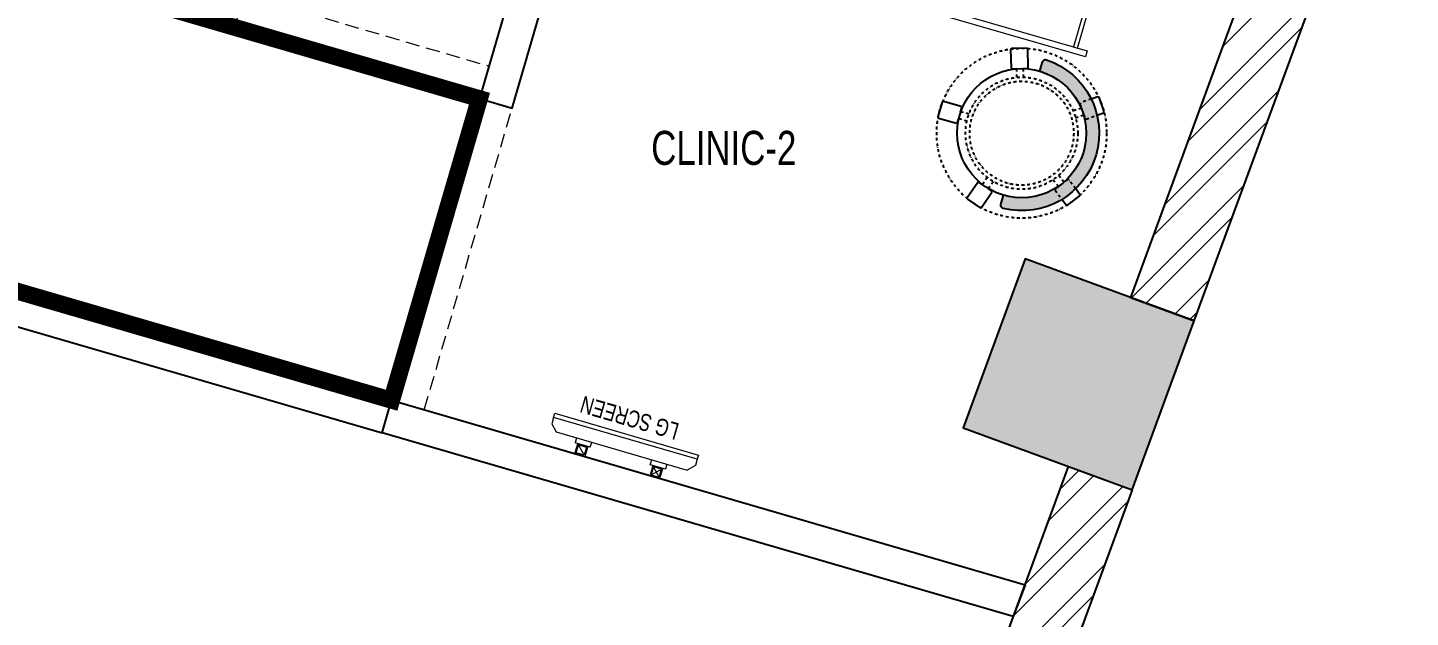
# Model space of a CAD drawing. Header units: feet. Extents: x 9311775 to 9337845, y -7066298 to -7052894.
# Drawn here: x 9333777 to 9337845, y -7061801 to -7060066 of the extents above; entities that cross this region are included whole.
import ezdxf

# ---------------------------------------------------------------- set-up
doc = ezdxf.new("R2010")
doc.units = ezdxf.units.FT
doc.header["$LTSCALE"] = 33
doc.header["$MEASUREMENT"] = 0
for name, pattern in [('a_p6_plan_L18$0$HIDDEN', [0.375, 0.25, -0.125]), ('ACAD_ISO03W100', [30, 12, -18]), ('DASHDOT2', [0.5, 0.25, -0.125, 0, -0.125])]:
    doc.linetypes.add(name, pattern=pattern)
doc.layers.add('A-WALL', color=1, linetype='Continuous')
doc.layers.add('column', color=10, linetype='Continuous')
for name, color, linetype, lineweight in [('A-WALL HATCH', 251, 'Continuous', 0), ('column hatch', 5, 'Continuous', 0), ('Floor-Unit', 1, 'Continuous', 13), ('HATCH', 9, 'Continuous', 9), ('LENS-CURTAIN', 5, 'a_p6_plan_L18$0$HIDDEN', 9), ('LENS-FURNITURE', 13, 'Continuous', 9), ('LENS-PARTITION', 21, 'Continuous', 25), ('LENS_DIMENSION', 193, 'Continuous', 0), ('LENS_TEXT', 31, 'Continuous', 5), ('LK-IT', 3, 'Continuous', 18), ('LK-TILES FINISH', 251, 'Continuous', 5), ('LN-ELEVATION-1', 81, 'Continuous', 25), ('TV', 92, 'Continuous', 18)]:
    doc.layers.add(name, color=color, linetype=linetype, lineweight=lineweight)
doc.styles.get("Standard").update_dxf_attribs({"font": 'GILC____.TTF'})

# ---------------------------------------------------------------- blocks, each defined once
blk = doc.blocks.new('A$Cca189d2b')
at = {"layer": 'A-WALL HATCH'}
h = blk.add_hatch(dxfattribs=at)
h.set_pattern_fill('ANSI32', color=256, scale=333)
h.set_pattern_definition([(45, (-4195598.218539457, 5465599.978276533), (-88.29995930067012, 88.29995930067012), []), (45, (-4195539.351900022, 5465599.978276533), (-88.29995930067012, 88.29995930067012), [])])
h.paths.add_polyline_path([(182.6102968659252, 497.5474645486101), (261.1382608162239, 711.5079587260261), (48.09325998090208, 711.5079587260261), (-5.143463341519236, 566.4570105355233)])
h.paths.add_polyline_path([(513.5475110262632, 1399.23249905277), (300.502718148753, 1399.233065660111), (48.09325998090208, 711.5079587260261), (261.1382608162239, 711.5079587260261)])
h.paths.add_polyline_path([(1787.858170637861, 4871.271308568307), (1600.104410430416, 4940.18085455615), (300.502718148753, 1399.233065660111), (513.5475110262632, 1399.23249905277)])
h.paths.add_polyline_path([(2606.200445983559, 7100.960056786425), (2413.713943312876, 7156.974579583854), (1930.475726367905, 5840.32401967328), (2143.520727202297, 5840.32401967328)])
h.paths.add_polyline_path([(2143.520727202297, 5840.32401967328), (1930.475726367905, 5840.32401967328), (1782.714707296342, 5437.728319104761), (1970.468467503786, 5368.818773117848)])
h.paths.add_polyline_path([(-5752.832334415987, 10981.10458512697), (-5752.832334415987, 11224.72189299483), (-9021.918580083176, 8971.32401967328), (-8609.060186924413, 8971.32401967328)])
h.paths.add_polyline_path([(-12434.06018692441, 8786.32401967328), (-12434.06018692441, 8961.32401967328), (-17534.29745566845, 8961.32401967328), (-17534.29745566845, 8786.32401967328)])
h.paths.add_polyline_path([(-2638.258403667249, 10653.11075048614), (-2748.497711254284, 10481.27641840279), (-1820.84006111417, 9880.888491335327), (-2888.922345140949, 6970.747927133925), (-2697.614837640897, 6900.534081770107), (-1989.563271976076, 8230.264665641822), (2344.327507092617, 6967.921464790591), (2413.713943312876, 7156.974579583854), (-2081.069596457295, 8464.978785396554), (-1544.316881798208, 9951.298985343426)])
h.paths.add_polyline_path([(-3755.921184914187, 11133.28946539108), (-3648.275374235586, 11301.0812121313), (-4680.941216264851, 11963.58192438073), (-5752.832334415987, 11224.72189299483), (-5752.832334415987, 10981.10458512697), (-4683.435118185356, 11733.58437767718)])
at = {"layer": 'column hatch'}
h = blk.add_hatch(color=251, dxfattribs=at)
h.dxf.hatch_style = 1
h.paths.add_polyline_path([(-17534.06018692441, 3761.32401967328), (-17534.06018692441, 4291.324019673281), (-18064.06018692441, 4291.324019673281), (-18064.06018692441, 3761.32401967328)])
h.paths.add_polyline_path([(-17534.29745566845, 182.4724798668176), (-17534.29745566845, 712.4724798668175), (-18064.29745566845, 712.4724798668175), (-18064.29745566845, 182.4724798668176)])
h.paths.add_polyline_path([(-11904.06018692441, 3761.32401967328), (-11904.06018692441, 4291.324019673281), (-12434.06018692441, 4291.324019673281), (-12434.06018692441, 3761.32401967328)])
h.paths.add_polyline_path([(-11904.06018692441, 8611.32401967328), (-11904.06018692441, 8961.32401967328), (-12434.06018692441, 8961.32401967328), (-12434.06018692441, 8611.32401967328)])
h.paths.add_polyline_path([(-8609.060186924413, 8441.324019673279), (-8609.060186924413, 8971.32401967328), (-9139.060186924415, 8971.32401967328), (-9139.060186924415, 8961.32401967328), (-9139.060186924415, 8441.324019673279)])
h.paths.add_polyline_path([(-2711.246750318446, 6340.968025832437), (-2528.63645345252, 6838.515490380117), (-3026.183918001131, 7021.125787246041), (-3208.794214867056, 6523.578322698362)])
h.paths.add_polyline_path([(-4500.357712057419, 1466.28331151884), (-4317.747415191494, 1963.830776068382), (-4815.294879740104, 2146.441072934307), (-4997.905176606029, 1648.893608385697)])
h.paths.add_polyline_path([(-187.7537602074444, 68.90954598691314), (-5.143463341519236, 566.4570105355233), (-314.937167682685, 680.1577614145353), (-497.5474645486101, 182.6102968659252)])
h.paths.add_polyline_path([(182.6102968659252, 497.5474645486101), (-5.143463341519236, 566.4570105355233), (-187.7537602074444, 68.90954598691314), (0, 0)])
h.paths.add_polyline_path([(1600.104410430416, 4940.18085455615), (1782.714707296342, 5437.728319104761), (1472.921002950519, 5551.429069984704), (1290.310706084594, 5053.881605436094)])
h.paths.add_polyline_path([(1787.858170633204, 4871.271308570169), (1970.468467499129, 5368.818773118778), (1782.714707296342, 5437.728319104761), (1600.104410430416, 4940.18085455615)])
at = {"layer": 'A-WALL'}
for points in [[(1970.468467503786, 5368.818773116917), (2606.200445983559, 7100.960056786425), (2413.713943312876, 7156.974579583854), (1782.714707297273, 5437.728319103829)], [(1787.858170637861, 4871.271308568307), (182.6102968677878, 497.5474645476788), (-5.143463341519236, 566.4570105364545), (1600.104410430416, 4940.18085455615)]]:
    blk.add_lwpolyline(points, close=True, dxfattribs=at)
at = {"layer": 'column'}
blk.add_lwpolyline([(1787.858170633204, 4871.271308570169), (1970.468467499129, 5368.818773118778), (1472.921002950519, 5551.429069984704), (1290.310706084594, 5053.881605436094)], close=True, dxfattribs=at)
blk = doc.blocks.new('CLINIC SCREEN')
at = {"layer": 'TV'}
for p, q in [((-103.1090284836336, 42.85441964946222), (-127.4114311772946, 18.55201695591665)), ((-127.4114311772946, 42.85441964946222), (-103.1090284836336, 18.55201695591665)), ((102.7052824410566, 42.85441964946222), (127.007685134602, 18.55201695591665))]:
    blk.add_line(p, q, dxfattribs=at)
at = {"layer": 'TV', "ltscale": 12}
for p, q in [((-220.0000000000082, -19.41163062257681), (-200.5883693773149, 0)), ((200.5883693773149, 0), (-200.5883693773149, 0)), ((-138.5315413423604, 0), (-138.5315413423604, 15.514207008644)), ((-138.5315413423604, 15.514207008644), (-91.98892031613741, 15.514207008644)), ((-91.98892031613741, 15.514207008644), (-91.98892031613741, 0)), ((91.98892031610741, 15.514207008644), (91.98892031610741, 0)), ((91.98892031610741, 15.514207008644), (138.5315413423595, 15.514207008644)), ((138.5315413423595, 0), (138.5315413423595, 15.514207008644)), ((219.9999999999918, -19.41163062257681), (200.5883693773149, 0)), ((-220.0000000000082, -38.82326124538668), (-220.0000000000082, -19.41163062257681)), ((219.9999999999918, -38.82326124538668), (219.9999999999918, -19.41163062257681))]:
    blk.add_line(p, q, dxfattribs=at)
at = {"layer": 'TV'}
for points in [[(-130.4492315140169, 15.51421661919448), (-100.0712281470269, 15.51421661919448), (-100.0712281470269, 45.89221998606814), (-130.4492315140169, 45.89221998606814)], [(-127.4114311772946, 18.55201695591665), (-103.1090284836336, 18.55201695591665), (-103.1090284836336, 42.85441964946222), (-127.4114311772946, 42.85441964946222)], [(130.0454854713243, 15.51421661919448), (99.66748210433435, 15.51421661919448), (99.66748210433435, 45.89221998606814), (130.0454854713243, 45.89221998606814)], [(127.007685134602, 18.55201695591665), (102.7052824410566, 18.55201695591665), (102.7052824410566, 42.85441964946222), (127.007685134602, 42.85441964946222)]]:
    blk.add_lwpolyline(points, close=True, dxfattribs=at)
at = {"layer": 'TV', "ltscale": 12}
blk.add_lwpolyline([(-220.0000000000082, -51.71278328332107), (-220.0000000000082, -38.82326124538668), (219.9999999999918, -38.82326124538668), (219.9999999999918, -51.71278328332107)], close=True, dxfattribs=at)
at = {"layer": 'Floor-Unit', "color": 0, "ltscale": 2, "insert": (5.199680584678389, -100.4085774972336), "char_height": 50, "attachment_point": 5}
blk.add_mtext_dynamic_manual_height_columns('LG SCREEN', width=466.4796511627907, gutter_width=12.5, heights=[0], dxfattribs=at)
blk = doc.blocks.new('TRIAL SET CABINET 633x500')
at = {"layer": 'LENS-FURNITURE'}
h = blk.add_hatch(color=9, dxfattribs=at)
h.dxf.hatch_style = 1
edge = h.paths.add_edge_path()
edge.add_line((-8.54246803093703, -981.9670201920668), (115.9083254579454, -857.5162267031847))
edge.add_arc((107.4230440836399, -849.030945328879), 12.00000000009463, 315, 405)
edge.add_line((115.9083254579454, -840.5456639545736), (-58.03994271345434, -666.5973957831737))
edge.add_arc((-66.52522408775982, -675.0826771574792), 12.00000000009463, 45.00000000000002, 135)
edge.add_line((-75.01050546206531, -666.5973957831737), (-199.4612989509478, -791.0481892720562))
edge.add_arc((-190.9760175766423, -799.5334706454303), 11.99999999943607, 135.0000000031442, 225.0000000031442)
edge.add_line((-199.4612989500165, -808.0187520197359), (-25.5130307786167, -981.967020191136))
edge.add_arc((-17.02774940431148, -973.4817388177615), 11.99999999943605, 224.9999999968574, 314.9999999968578)
h.paths.add_polyline_path([(-17.02774940524252, -955.0969625067663), (89.03826777357607, -849.0309453279477), (-66.52522408775982, -693.4674534666119), (-172.5912412665784, -799.5334706454305)], flags=16)
edge = h.paths.add_edge_path(flags=16)
edge.add_line((-138.2965623782947, -741.9042679787381), (-124.1544267544522, -727.7621323548956))
edge.add_arc((-121.3259996296837, -730.5905594796641), 4.000000000031514, 45.00000000000051, 134.9999999999996, ccw=False)
edge.add_arc((-121.3259996296838, -730.5905594796641), 4.000000000031584, -45.000000000000625, 44.999999999999375, ccw=False)
edge.add_line((-118.4975725049153, -733.4189866044327), (-132.6397081287578, -747.561122228275))
edge.add_arc((-135.4681352535263, -744.7326951035067), 4.000000000031524, 225.0000000000006, 314.99999999999966, ccw=False)
edge.add_arc((-135.4681352535261, -744.7326951035066), 4.000000000031665, 135.0000000000006, 225.0000000000006, ccw=False)
edge = h.paths.add_edge_path(flags=16)
edge.add_arc((44.84409394953398, -910.9027886827243), 7, 0, 360)
at = {"layer": 'LENS-FURNITURE', "lineweight": 0}
h = blk.add_hatch(dxfattribs=at)
h.set_pattern_fill('ANSI31', color=252, scale=10, angle=405)
h.set_pattern_definition([(90, (-3772352.875833935, -3684050.327587578), (-1.25, 2e-16), [])])
edge = h.paths.add_edge_path()
edge.add_line((-138.2965623782947, -741.9042679787381), (-124.1544267544522, -727.7621323548956))
edge.add_arc((-121.3259996296837, -730.5905594796641), 4.000000000031514, 45.00000000000051, 134.9999999999996, ccw=False)
edge.add_arc((-121.3259996296838, -730.5905594796641), 4.000000000031584, -45.000000000000625, 44.999999999999375, ccw=False)
edge.add_line((-118.4975725049153, -733.4189866044327), (-132.6397081287578, -747.561122228275))
edge.add_arc((-135.4681352535263, -744.7326951035067), 4.000000000031524, 225.0000000000006, 314.99999999999966, ccw=False)
edge.add_arc((-135.4681352535261, -744.7326951035066), 4.000000000031665, 135.0000000000006, 225.0000000000006, ccw=False)
edge = h.paths.add_edge_path()
edge.add_arc((44.84409394953398, -910.9027886827243), 7, 0, 360)
at = {"layer": 'LENS-FURNITURE'}
blk.add_lwpolyline([(119.4230440827086, -352.4817388160154), (119.4230440827086, -985.4817388160156), (-380.5769559172913, -985.4817388160156), (-380.5769559172913, -352.4817388160154)], close=True, dxfattribs=at)
at = {"layer": 'LENS-FURNITURE', "color": 146}
for points in [[(338.5359051078558, -352.4817388160154), (338.5359051078558, -985.4817388160156), (356.5359051078559, -985.4817388160156), (356.5359051078559, -352.4817388160154)], [(-63.4640948921442, -382.4817388160154), (-63.4640948921442, -394.4817388160154), (338.5359051078558, -394.4817388160154), (338.5359051078558, -382.4817388160154)], [(-63.4640948921442, -394.4817388160154), (-63.4640948921442, -943.4817388160153), (-51.4640948921442, -943.4817388160153), (-51.4640948921442, -394.4817388160154)], [(-63.4640948921442, -955.4817388160152), (-63.4640948921442, -943.4817388160153), (338.5359051078558, -943.4817388160153), (338.5359051078558, -955.4817388160152)]]:
    blk.add_lwpolyline(points, close=True, dxfattribs=at)
at = {"layer": 'LENS-FURNITURE', "color": 18, "lineweight": 30}
for points in [[(-8.54246803093703, -981.9670201920668), (115.9083254579454, -857.5162267031847, 0.4142135623730951), (115.9083254579454, -840.5456639545736), (-58.03994271345434, -666.5973957831737, 0.4142135623730951), (-75.01050546206531, -666.5973957831737), (-199.4612989509478, -791.0481892720562, 0.4142135623730951), (-199.4612989500165, -808.0187520197359), (-25.51303077861669, -981.967020191136, 0.4142135623730951)], [(-138.2965623782947, -741.9042679787381), (-124.1544267544522, -727.7621323548956, -0.4142135623730951), (-118.4975725049153, -727.7621323548956), (-118.4975725049153, -727.7621323548956, -0.4142135623730951), (-118.4975725049153, -733.4189866044327), (-132.6397081287578, -747.561122228275, -0.4142135623730951), (-138.2965623782947, -747.561122228275), (-138.2965623782947, -747.561122228275, -0.4142135623730951)]]:
    blk.add_lwpolyline(points, format="xyb", close=True, dxfattribs=at)
blk.add_lwpolyline([(-17.02774940524252, -955.0969625067663), (89.03826777357607, -849.0309453279477), (-66.52522408775982, -693.4674534666119), (-172.5912412665784, -799.5334706454305)], close=True, dxfattribs=at)
blk.add_circle((44.84409394953398, -910.9027886827243), 7, dxfattribs=at)
blk = doc.blocks.new('DR STOOL')
at = {"layer": 'HATCH'}
h = blk.add_hatch(dxfattribs=at)
h.set_pattern_fill('ANSI36', color=250, angle=-90.00000000000001)
h.set_pattern_definition([(315, (-227.8099174643867, 917.3997257252777), (6.173926083235043, -1.683798022700468), [7.9375, -1.587499999999999, 0, -1.587499999999999])])
edge = h.paths.add_edge_path()
edge.add_line((-190.0000000041909, 4.511094e-10), (-218.6899174675346, 4.511094e-10))
edge.add_arc((-218.6899174670689, 9.120000000388245), 9.119999999940092, 177.6119845363388, 269.9999999996136, ccw=False)
edge.add_arc((-1.8626451e-09, 3.565219e-10), 228.000000002257, 2.3880154632688004, 177.6119845367313, ccw=False)
edge.add_arc((218.6899174633436, 9.120000000497384), 9.120000000051716, -90.00000000034493, 2.3880154629299, ccw=False)
edge.add_line((218.6899174633436, 4.511094e-10), (190, 4.511094e-10))
edge.add_arc((-1.8626451e-09, 4.511094e-10), 190.000000001979, -1.27e-14, 180)
at = {"layer": 'LN-ELEVATION-1', "color": 1, "ltscale": 100}
for p, q in [((-128.6221585394814, 215.4841044476634), (-165.2704676063731, 189.0243927398114)), ((-124.7228340068832, 214.8545704018979), (-128.6221585394814, 215.4841044476634)), ((-112.6981821293011, 198.1996966340157), (-124.7228340068832, 214.8545704018979)), ((124.7553772013634, 214.9803744515593), (112.5488144652918, 198.2845540212292)), ((128.7014972954057, 215.5933048763618), (124.7553772013634, 214.9803744515593)), ((128.7014972954057, 215.5933048763618), (124.7553772013634, 214.9803744515593)), ((165.1911288509145, 188.915192311113), (128.7014972954057, 215.5933048763618)), ((165.1911288509145, 188.915192311113), (128.7014972954057, 215.5933048763618)), ((-165.2704676063731, 189.0243927398114), (-165.9069543029182, 185.0820035930228)), ((-165.9069543029182, 185.0820035930228), (-153.8003208162263, 168.3135803133482)), ((153.6734594982117, 168.4294150282658), (165.7973639420234, 185.0121775862135)), ((165.7973639420234, 185.0121775862135), (165.1911288509145, 188.915192311113)), ((165.7973639420234, 185.0121775862135), (165.1911288509145, 188.915192311113)), ((-191.2928382232785, -35.45407700946089), (-242.9550312487409, -52.24013893969095)), ((-187.9259491492994, -37.1695928365807), (-191.2928382232785, -35.45407700946089)), ((-184.1424400564283, -48.81403796559607), (-187.9259491492994, -37.1695928365807)), ((188.0651108901948, -36.96233201187715), (184.0504167033359, -49.19388854173303)), ((191.3981811110861, -35.27656588272658), (188.0651108901948, -36.96233201187715)), ((243.0100176925771, -52.21682526778022), (191.3981811110861, -35.27656588272658)), ((-242.9550312487409, -52.24013893969095), (-244.7482102331705, -55.75945052818861)), ((-244.7482102331705, -55.75945052818861), (-230.7800458371639, -98.74904560100549)), ((-173.8639617776498, -80.4479453730819), (-177.8421125086024, -68.2044548037811)), ((-175.5596735184081, -83.7759667420105), (-173.8639617776498, -80.4479453730819)), ((177.6922140880488, -68.56540505095472), (173.8739495249465, -80.1985000452405)), ((173.8739495249465, -80.1985000452405), (175.5794035866856, -83.5704969359358)), ((230.715890809428, -98.7280946081737), (244.8123673382215, -55.78040257930116)), ((244.8123673382215, -55.78040257930116), (243.0100176925771, -52.21682526778022)), ((-230.7800458371639, -98.74904560100549), (-227.2218665438704, -100.5620286722478)), ((-227.2218665438704, -100.5620286722478), (-175.5596735184081, -83.7759667420105)), ((175.5794035866856, -83.5704969359358), (227.1912401677109, -100.5107563209894)), ((227.1912401677109, -100.5107563209894), (230.715890809428, -98.7280946081737)), ((-22.72193054761737, -190.2142363802995), (-25.39390889601782, -192.886214728569)), ((-25.39390889601782, -192.886214728569), (-25.39390889601782, -247.2070584567482)), ((-10.47823652112856, -190.2142363802995), (-22.72193054761737, -190.2142363802995)), ((22.78362171910703, -190.2142363802995), (9.910054048988968, -190.2142363802995)), ((25.42475448176265, -192.8553691428751), (22.78362171910703, -190.2142363802995)), ((25.42475448176265, -247.1762128710543), (25.42475448176265, -192.8553691428751)), ((-25.39390889601782, -247.2070584567482), (-22.60096735274419, -250)), ((-22.60096735274419, -250), (22.60096735274419, -250)), ((22.60096735274419, -250), (25.42475448176265, -247.1762128710543))]:
    blk.add_line(p, q, dxfattribs=at)
at = {"layer": 'LN-ELEVATION-1', "linetype": 'DASHDOT2'}
for p, q in [((-153.8003208162263, 168.3135803133482), (-134.1093360339291, 141.0403694751003)), ((-92.92521573789418, 170.8129362839827), (-112.6981821293011, 198.1996966340157)), ((-103.4542870586738, 159.9154408004979), (-93.52748446213081, 167.0824927485227)), ((-93.52748446213081, 167.0824927485227), (-92.92521573789418, 170.8129362839827)), ((112.5488144652918, 198.2845540212292), (92.69529851106927, 171.1294289919315)), ((92.69529851106927, 171.1294289919315), (93.26858203159645, 167.4385604566923)), ((93.26858203159645, 167.4385604566923), (103.6608748426661, 159.8406005539291)), ((133.7372852512635, 141.1612321265929), (153.6734594982117, 168.4294150282658)), ((-134.1093360339291, 141.0403694751003), (-130.4219571123831, 140.4450534014686)), ((-130.4219571123831, 140.4450534014686), (-119.9844727469608, 147.9808124662595)), ((-119.9844727469608, 147.9808124662595), (-105.3687285655178, 126.9741353208374)), ((-88.15393704269081, 139.4771787207864), (-103.4542870586738, 159.9154408004979)), ((103.6608748426661, 159.8406005539291), (88.19885099539533, 139.4487815762331)), ((105.4096150295809, 126.94019481352), (120.1194891873747, 147.8074627162714)), ((120.1194891873747, 147.8074627162714), (130.0033113472163, 140.5812532722048)), ((130.0033113472163, 140.5812532722048), (133.7372852512635, 141.1612321265929)), ((-159.954806596972, -40.49024384317454), (-184.1424400564283, -48.81403796559607)), ((-177.8421125086024, -68.2044548037811), (-153.4148110738024, -60.73628028803068)), ((153.3006618716754, -61.02382378749462), (177.6922140880488, -68.56540505095472)), ((184.0504167033359, -49.19388854173303), (159.8786162491887, -40.79004861696012)), ((-10.92024635523557, -164.6382343793375), (-10.47823652112856, -190.2142363802995)), ((9.910054048988968, -190.2142363802995), (10.35584833659231, -164.674698740353))]:
    blk.add_line(p, q, dxfattribs=at)
at = {"layer": 'LN-ELEVATION-1', "color": 1, "ltscale": 100}
blk.add_lwpolyline([(-190.0000000023283, 0), (-218.6899174656719, 0, -0.4264743413925903), (-227.8019973598421, 9.5, -0.959166304662544), (227.8019973593764, 9.5, -0.4264743413925903), (218.6899174647406, 0), (190.0000000013969, 0)], format="xyb", dxfattribs=at)
at = {"layer": 'LN-ELEVATION-1', "linetype": 'DASHDOT2'}
for radius in [250, 165, 153]:
    blk.add_circle((0, 0), radius, dxfattribs=at)
at = {"layer": 'LN-ELEVATION-1', "color": 1, "ltscale": 100}
blk.add_circle((0, 0), 190, dxfattribs=at)

msp = doc.modelspace()

# ---------------------------------------------------------------- linework, layer by layer
at = {"layer": 'LENS-CURTAIN', "ltscale": 5}
for points in [[(9335106.423422223, -7060274.945260153), (9334386.347176172, -7060065.206851958), (9334414.312297266, -7059969.196685817), (9335134.388543313, -7060178.935094015)], [(9335202.433588363, -7060302.910381243), (9335106.423422223, -7060274.94526015), (9334847.923911603, -7061162.428667745), (9334943.934077747, -7061190.393788844)]]:
    msp.add_lwpolyline(points, close=True, dxfattribs=at)
at = {"layer": 'LENS-PARTITION'}
for points in [[(9335649.875525849, -7058766.747723001), (9335553.86535971, -7058738.782601907), (9335106.423422223, -7060274.945260151), (9335202.433588363, -7060302.910381243)], [(9330341.279549573, -7060936.560341647), (9333714.881955175, -7060936.560341647), (9334819.958790505, -7061258.438833895), (9334847.923911603, -7061162.428667745), (9333729.149134098, -7060836.560341639), (9330341.279549573, -7060836.560341639)], [(9334847.923911603, -7061162.428667748), (9336711.71407946, -7061705.299488951), (9336677.178724274, -7061799.395926583), (9334819.958790505, -7061258.438833895)]]:
    msp.add_lwpolyline(points, close=True, dxfattribs=at)
at = {"layer": 'LK-TILES FINISH', "color": 212, "linetype": 'ACAD_ISO03W100', "ltscale": 0.05, "const_width": 50}
msp.add_lwpolyline([(9330341.279549573, -7060036.560341647), (9332527.937894005, -7060036.560341647), (9332527.937894005, -7059956.916335485), (9332671.513971394, -7059565.723097746), (9335106.423422223, -7060274.945260148), (9334847.92391158, -7061162.428667739), (9333729.149134098, -7060836.560341639), (9330341.279549573, -7060836.560341639)], close=True, dxfattribs=at)

# ---------------------------------------------------------------- block references
at = {"layer": 'LENS-FURNITURE', "xscale": -1, "rotation": 73.76061100438285}
msp.add_blockref('TRIAL SET CABINET 633x500', (9336042.88767561, -7059534.026174024), dxfattribs=at)
at = {"layer": 'LENS-FURNITURE', "rotation": 253.7606110043828}
msp.add_blockref('DR STOOL', (9336701.808528643, -7060376.658258032), dxfattribs=at)
at = {"layer": 'LENS_DIMENSION'}
msp.add_blockref('A$Cca189d2b', (9335239.184644323, -7066297.884361318), dxfattribs=at)
at = {"layer": 'LK-IT', "rotation": 163.7606110043828}
msp.add_blockref('CLINIC SCREEN', (9335525.053953495, -7061311.858693708), dxfattribs=at)

# ---------------------------------------------------------------- texts
at = {"layer": 'LENS_TEXT', "linetype": 'Continuous', "ltscale": 3, "insert": (9335825.253689073, -7060420.482558139), "char_height": 100, "attachment_point": 5}
msp.add_mtext_dynamic_manual_height_columns('CLINIC-2', width=730.5073781448633, gutter_width=0.9999999999999991, heights=[0], dxfattribs=at)

doc.saveas('drawing.dxf')
